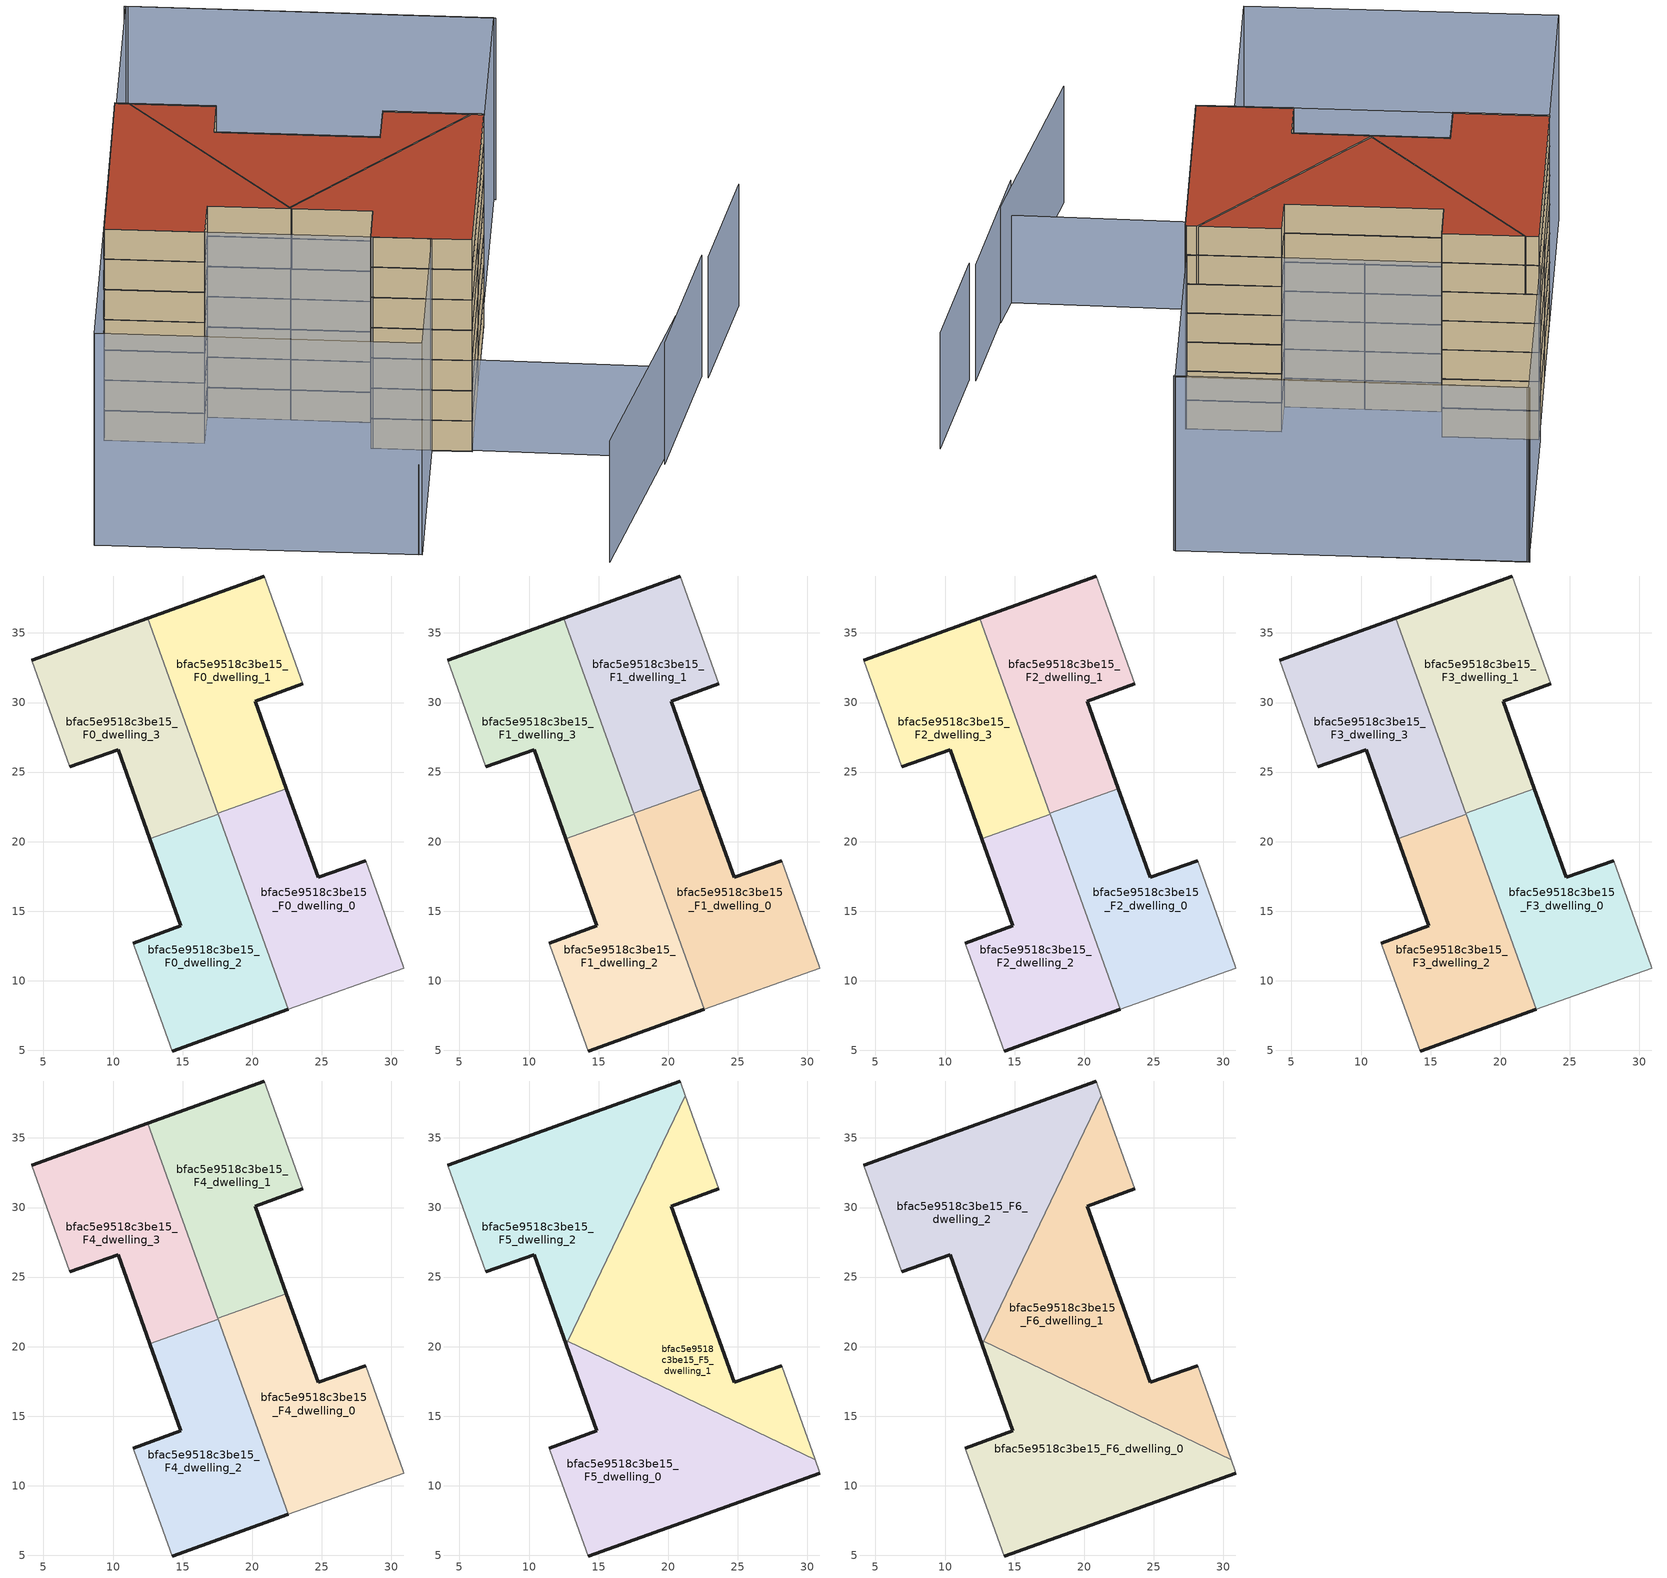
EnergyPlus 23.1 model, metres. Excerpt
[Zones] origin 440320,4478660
bfac5e9518c3be15_F0_dwelling_0
 floor ground (EU_floor_Construction): 30.9,10.92 30.88,11.05 28.16,18.62 24.75,17.43 22.47,23.82 17.53,22.05 22.59,7.94 z0
 wall outside (EU_wall_Construction): 22.47,23.82 24.75,17.43 28.16,18.62 z0:3
 wall adiabatic (EU_wall_Construction): 28.16,18.62 30.88,11.05 30.9,10.92 22.59,7.94 z0:3
 wall to bfac5e9518c3be15_F0_dwelling_1 (EU_wall_Construction): 17.53,22.05 22.47,23.82 z0:3
 wall to bfac5e9518c3be15_F0_dwelling_2 (EU_wall_Construction): 22.59,7.94 17.56,21.98 z0:3
 wall to bfac5e9518c3be15_F0_dwelling_3 (EU_wall_Construction): 17.56,21.98 17.53,22.05 z0:3
bfac5e9518c3be15_F0_dwelling_1
 floor ground (EU_floor_Construction): 22.47,23.82 20.22,30.09 23.63,31.34 20.86,39.09 12.51,36.07 17.53,22.05 z0
 wall outside (EU_wall_Construction): 12.51,36.07 20.86,39.09 / 23.63,31.34 20.22,30.09 22.47,23.82 z0:3
 wall adiabatic (EU_wall_Construction): 20.86,39.09 23.63,31.34 z0:3
 wall to bfac5e9518c3be15_F0_dwelling_3 (EU_wall_Construction): 17.53,22.05 12.51,36.07 z0:3
bfac5e9518c3be15_F0_dwelling_2
 floor ground (EU_floor_Construction): 22.59,7.94 17.56,21.99 12.64,20.22 14.87,13.94 11.47,12.7 11.54,12.48 13.1,8.13 14.27,4.96 z0
 wall outside (EU_wall_Construction): 11.47,12.7 14.87,13.94 12.64,20.22 / 22.59,7.94 14.27,4.96 z0:3
 wall adiabatic (EU_wall_Construction): 14.27,4.96 13.1,8.13 11.54,12.48 11.47,12.7 z0:3
 wall to bfac5e9518c3be15_F0_dwelling_3 (EU_wall_Construction): 12.64,20.22 17.56,21.99 z0:3
bfac5e9518c3be15_F0_dwelling_3
 floor ground (EU_floor_Construction): 17.56,21.99 12.51,36.07 4.16,33.05 6.9,25.37 10.37,26.59 12.64,20.22 z0
 wall outside (EU_wall_Construction): 12.64,20.22 10.37,26.59 6.9,25.37 / 4.16,33.05 12.51,36.07 z0:3
 wall adiabatic (EU_wall_Construction): 6.9,25.37 4.16,33.05 z0:3
bfac5e9518c3be15_F1_dwelling_0
 floor to bfac5e9518c3be15_F0_dwelling_0 (EU_floor_Construction): 30.9,10.92 30.88,11.05 28.16,18.62 24.75,17.43 22.47,23.82 17.53,22.05 22.59,7.94 z3
 wall outside (EU_wall_Construction): 22.47,23.82 24.75,17.43 28.16,18.62 z3:6
 wall adiabatic (EU_wall_Construction): 28.16,18.62 30.88,11.05 30.9,10.92 22.59,7.94 z3:6
 wall to bfac5e9518c3be15_F1_dwelling_1 (EU_wall_Construction): 17.53,22.05 22.47,23.82 z3:6
 wall to bfac5e9518c3be15_F1_dwelling_2 (EU_wall_Construction): 22.59,7.94 17.56,21.98 z3:6
 wall to bfac5e9518c3be15_F1_dwelling_3 (EU_wall_Construction): 17.56,21.98 17.53,22.05 z3:6
bfac5e9518c3be15_F1_dwelling_1
 floor to bfac5e9518c3be15_F0_dwelling_1 (EU_floor_Construction): 22.47,23.82 20.22,30.09 23.63,31.34 20.86,39.09 12.51,36.07 17.53,22.05 z3
 wall outside (EU_wall_Construction): 12.51,36.07 20.86,39.09 / 23.63,31.34 20.22,30.09 22.47,23.82 z3:6
 wall adiabatic (EU_wall_Construction): 20.86,39.09 23.63,31.34 z3:6
 wall to bfac5e9518c3be15_F1_dwelling_3 (EU_wall_Construction): 17.53,22.05 12.51,36.07 z3:6
bfac5e9518c3be15_F1_dwelling_2
 floor to bfac5e9518c3be15_F0_dwelling_2 (EU_floor_Construction): 22.59,7.94 17.56,21.99 12.64,20.22 14.87,13.94 11.47,12.7 11.54,12.48 13.1,8.13 14.27,4.96 z3
 wall outside (EU_wall_Construction): 11.47,12.7 14.87,13.94 12.64,20.22 / 22.59,7.94 14.27,4.96 z3:6
 wall adiabatic (EU_wall_Construction): 14.27,4.96 13.1,8.13 11.54,12.48 11.47,12.7 z3:6
 wall to bfac5e9518c3be15_F1_dwelling_3 (EU_wall_Construction): 12.64,20.22 17.56,21.99 z3:6
bfac5e9518c3be15_F1_dwelling_3
 floor to bfac5e9518c3be15_F0_dwelling_3 (EU_floor_Construction): 17.56,21.99 12.51,36.07 4.16,33.05 6.9,25.37 10.37,26.59 12.64,20.22 z3
 wall outside (EU_wall_Construction): 12.64,20.22 10.37,26.59 6.9,25.37 / 4.16,33.05 12.51,36.07 z3:6
 wall adiabatic (EU_wall_Construction): 6.9,25.37 4.16,33.05 z3:6
bfac5e9518c3be15_F2_dwelling_0
 floor to bfac5e9518c3be15_F1_dwelling_0 (EU_floor_Construction): 30.9,10.92 30.88,11.05 28.16,18.62 24.75,17.43 22.47,23.82 17.53,22.05 22.59,7.94 z6
 wall outside (EU_wall_Construction): 22.47,23.82 24.75,17.43 28.16,18.62 z6:9
 wall adiabatic (EU_wall_Construction): 28.16,18.62 30.88,11.05 30.9,10.92 22.59,7.94 z6:9
 wall to bfac5e9518c3be15_F2_dwelling_1 (EU_wall_Construction): 17.53,22.05 22.47,23.82 z6:9
 wall to bfac5e9518c3be15_F2_dwelling_2 (EU_wall_Construction): 22.59,7.94 17.56,21.98 z6:9
 wall to bfac5e9518c3be15_F2_dwelling_3 (EU_wall_Construction): 17.56,21.98 17.53,22.05 z6:9
bfac5e9518c3be15_F2_dwelling_1
 floor to bfac5e9518c3be15_F1_dwelling_1 (EU_floor_Construction): 22.47,23.82 20.22,30.09 23.63,31.34 20.86,39.09 12.51,36.07 17.53,22.05 z6
 wall outside (EU_wall_Construction): 12.51,36.07 20.86,39.09 / 23.63,31.34 20.22,30.09 22.47,23.82 z6:9
 wall adiabatic (EU_wall_Construction): 20.86,39.09 23.63,31.34 z6:9
 wall to bfac5e9518c3be15_F2_dwelling_3 (EU_wall_Construction): 17.53,22.05 12.51,36.07 z6:9
bfac5e9518c3be15_F2_dwelling_2
 floor to bfac5e9518c3be15_F1_dwelling_2 (EU_floor_Construction): 22.59,7.94 17.56,21.99 12.64,20.22 14.87,13.94 11.47,12.7 11.54,12.48 13.1,8.13 14.27,4.96 z6
 wall outside (EU_wall_Construction): 11.47,12.7 14.87,13.94 12.64,20.22 / 22.59,7.94 14.27,4.96 z6:9
 wall adiabatic (EU_wall_Construction): 14.27,4.96 13.1,8.13 11.54,12.48 11.47,12.7 z6:9
 wall to bfac5e9518c3be15_F2_dwelling_3 (EU_wall_Construction): 12.64,20.22 17.56,21.99 z6:9
bfac5e9518c3be15_F2_dwelling_3
 floor to bfac5e9518c3be15_F1_dwelling_3 (EU_floor_Construction): 17.56,21.99 12.51,36.07 4.16,33.05 6.9,25.37 10.37,26.59 12.64,20.22 z6
 wall outside (EU_wall_Construction): 12.64,20.22 10.37,26.59 6.9,25.37 / 4.16,33.05 12.51,36.07 z6:9
 wall adiabatic (EU_wall_Construction): 6.9,25.37 4.16,33.05 z6:9
bfac5e9518c3be15_F3_dwelling_0
 floor to bfac5e9518c3be15_F2_dwelling_0 (EU_floor_Construction): 30.9,10.92 30.88,11.05 28.16,18.62 24.75,17.43 22.47,23.82 17.53,22.05 22.59,7.94 z9
 wall outside (EU_wall_Construction): 22.47,23.82 24.75,17.43 28.16,18.62 z9:12
 wall adiabatic (EU_wall_Construction): 28.16,18.62 30.88,11.05 30.9,10.92 22.59,7.94 z9:12
 wall to bfac5e9518c3be15_F3_dwelling_1 (EU_wall_Construction): 17.53,22.05 22.47,23.82 z9:12
 wall to bfac5e9518c3be15_F3_dwelling_2 (EU_wall_Construction): 22.59,7.94 17.56,21.98 z9:12
 wall to bfac5e9518c3be15_F3_dwelling_3 (EU_wall_Construction): 17.56,21.98 17.53,22.05 z9:12
bfac5e9518c3be15_F3_dwelling_1
 floor to bfac5e9518c3be15_F2_dwelling_1 (EU_floor_Construction): 22.47,23.82 20.22,30.09 23.63,31.34 20.86,39.09 12.51,36.07 17.53,22.05 z9
 wall outside (EU_wall_Construction): 12.51,36.07 20.86,39.09 / 23.63,31.34 20.22,30.09 22.47,23.82 z9:12
 wall adiabatic (EU_wall_Construction): 20.86,39.09 23.63,31.34 z9:12
 wall to bfac5e9518c3be15_F3_dwelling_3 (EU_wall_Construction): 17.53,22.05 12.51,36.07 z9:12
bfac5e9518c3be15_F3_dwelling_2
 floor to bfac5e9518c3be15_F2_dwelling_2 (EU_floor_Construction): 22.59,7.94 17.56,21.99 12.64,20.22 14.87,13.94 11.47,12.7 11.54,12.48 13.1,8.13 14.27,4.96 z9
 wall outside (EU_wall_Construction): 11.47,12.7 14.87,13.94 12.64,20.22 / 22.59,7.94 14.27,4.96 z9:12
 wall adiabatic (EU_wall_Construction): 14.27,4.96 13.1,8.13 11.54,12.48 11.47,12.7 z9:12
 wall to bfac5e9518c3be15_F3_dwelling_3 (EU_wall_Construction): 12.64,20.22 17.56,21.99 z9:12
bfac5e9518c3be15_F3_dwelling_3
 floor to bfac5e9518c3be15_F2_dwelling_3 (EU_floor_Construction): 17.56,21.99 12.51,36.07 4.16,33.05 6.9,25.37 10.37,26.59 12.64,20.22 z9
 wall outside (EU_wall_Construction): 12.64,20.22 10.37,26.59 6.9,25.37 / 4.16,33.05 12.51,36.07 z9:12
 wall adiabatic (EU_wall_Construction): 6.9,25.37 4.16,33.05 z9:12
bfac5e9518c3be15_F4_dwelling_0
 floor to bfac5e9518c3be15_F3_dwelling_0 (EU_floor_Construction): 30.9,10.92 30.88,11.05 28.16,18.62 24.75,17.43 22.47,23.82 17.53,22.05 22.59,7.94 z12
 wall outside (EU_wall_Construction): 22.47,23.82 24.75,17.43 28.16,18.62 z12:15
 wall adiabatic (EU_wall_Construction): 28.16,18.62 30.88,11.05 30.9,10.92 22.59,7.94 z12:15
 wall to bfac5e9518c3be15_F4_dwelling_1 (EU_wall_Construction): 17.53,22.05 22.47,23.82 z12:15
 wall to bfac5e9518c3be15_F4_dwelling_2 (EU_wall_Construction): 22.59,7.94 17.56,21.98 z12:15
 wall to bfac5e9518c3be15_F4_dwelling_3 (EU_wall_Construction): 17.56,21.98 17.53,22.05 z12:15
bfac5e9518c3be15_F4_dwelling_1
 floor to bfac5e9518c3be15_F3_dwelling_1 (EU_floor_Construction): 22.47,23.82 20.22,30.09 23.63,31.34 20.86,39.09 12.51,36.07 17.53,22.05 z12
 wall outside (EU_wall_Construction): 12.51,36.07 20.86,39.09 / 23.63,31.34 20.22,30.09 22.47,23.82 z12:15
 wall adiabatic (EU_wall_Construction): 20.86,39.09 23.63,31.34 z12:15
 wall to bfac5e9518c3be15_F4_dwelling_3 (EU_wall_Construction): 17.53,22.05 12.51,36.07 z12:15
bfac5e9518c3be15_F4_dwelling_2
 floor to bfac5e9518c3be15_F3_dwelling_2 (EU_floor_Construction): 22.59,7.94 17.56,21.99 12.64,20.22 14.87,13.94 11.47,12.7 11.54,12.48 13.1,8.13 14.27,4.96 z12
 wall outside (EU_wall_Construction): 11.47,12.7 14.87,13.94 12.64,20.22 / 22.59,7.94 14.27,4.96 z12:15
 wall adiabatic (EU_wall_Construction): 14.27,4.96 13.1,8.13 11.54,12.48 11.47,12.7 z12:15
 wall to bfac5e9518c3be15_F4_dwelling_3 (EU_wall_Construction): 12.64,20.22 17.56,21.99 z12:15
bfac5e9518c3be15_F4_dwelling_3
 floor to bfac5e9518c3be15_F3_dwelling_3 (EU_floor_Construction): 17.56,21.99 12.51,36.07 4.16,33.05 6.9,25.37 10.37,26.59 12.64,20.22 z12
 wall outside (EU_wall_Construction): 12.64,20.22 10.37,26.59 6.9,25.37 / 4.16,33.05 12.51,36.07 z12:15
 wall adiabatic (EU_wall_Construction): 6.9,25.37 4.16,33.05 z12:15
 roof outside (EU_roof_Construction): 15.85,26.76 12.79,20.38 12.91,20.32 12.7,20.24 12.74,20.26 z15
bfac5e9518c3be15_F5_dwelling_0
 floor to bfac5e9518c3be15_F4_dwelling_2 (EU_floor_Construction): 22.59,7.94 19.24,17.29 12.91,20.32 12.74,20.26 12.67,20.12 14.87,13.94 11.47,12.7 11.54,12.48 13.1,8.13 14.27,4.96 z15
 floor to bfac5e9518c3be15_F4_dwelling_0 (EU_floor_Construction): 30.9,10.92 30.88,11.05 30.59,11.86 19.24,17.29 22.59,7.94 z15
 wall outside (EU_wall_Construction): 30.9,10.92 14.27,4.96 / 11.47,12.7 14.87,13.94 12.67,20.12 z15:18
 wall adiabatic (EU_wall_Construction): 14.27,4.96 13.1,8.13 11.54,12.48 11.47,12.7 / 30.59,11.86 30.88,11.05 30.9,10.92 z15:18
 wall to bfac5e9518c3be15_F5_dwelling_1 (EU_wall_Construction): 12.79,20.38 30.59,11.86 z15:18
 wall to bfac5e9518c3be15_F5_dwelling_2 (EU_wall_Construction): 12.67,20.12 12.79,20.37 z15:18
bfac5e9518c3be15_F5_dwelling_1
 floor to bfac5e9518c3be15_F4_dwelling_0 (EU_floor_Construction): 30.59,11.86 28.16,18.62 24.75,17.43 22.46,23.82 17.53,22.05 19.24,17.29 z15
 floor to bfac5e9518c3be15_F4_dwelling_1 (EU_floor_Construction): 22.46,23.82 20.22,30.09 23.63,31.34 21.24,38.02 15.85,26.76 17.53,22.05 z15
 floor to bfac5e9518c3be15_F4_dwelling_3 (EU_floor_Construction): 17.56,21.98 15.85,26.76 12.79,20.38 12.91,20.32 z15
 floor to bfac5e9518c3be15_F4_dwelling_2 (EU_floor_Construction): 19.24,17.29 17.56,21.98 12.91,20.32 z15
 wall outside (EU_wall_Construction): 23.63,31.34 20.22,30.09 24.75,17.43 28.16,18.62 z15:18
 wall adiabatic (EU_wall_Construction): 28.16,18.62 30.59,11.86 / 21.24,38.02 23.63,31.34 z15:18
 wall to bfac5e9518c3be15_F5_dwelling_2 (EU_wall_Construction): 12.79,20.38 21.24,38.02 z15:18
bfac5e9518c3be15_F5_dwelling_2
 floor to bfac5e9518c3be15_F4_dwelling_1 (EU_floor_Construction): 15.85,26.76 21.24,38.02 20.86,39.09 12.51,36.07 z15
 floor to bfac5e9518c3be15_F4_dwelling_3 (EU_floor_Construction): 12.74,20.26 15.85,26.76 12.51,36.07 4.16,33.05 6.9,25.37 10.37,26.59 12.64,20.22 z15
 wall outside (EU_wall_Construction): 4.16,33.05 20.86,39.09 / 12.67,20.12 10.37,26.59 6.9,25.37 z15:18
 wall adiabatic (EU_wall_Construction): 6.9,25.37 4.16,33.05 / 20.86,39.09 21.24,38.02 z15:18
bfac5e9518c3be15_F6_dwelling_0
 floor to bfac5e9518c3be15_F5_dwelling_0 (EU_floor_Construction): 30.9,10.92 30.88,11.05 30.59,11.86 12.79,20.38 12.67,20.12 14.87,13.94 11.47,12.7 11.54,12.48 13.1,8.13 14.27,4.96 z18
 wall outside (EU_wall_Construction): 30.9,10.92 14.27,4.96 / 11.47,12.7 14.87,13.94 12.67,20.12 z18:21
 wall adiabatic (EU_wall_Construction): 14.27,4.96 13.1,8.13 11.54,12.48 11.47,12.7 / 30.59,11.86 30.88,11.05 30.9,10.92 z18:21
 wall to bfac5e9518c3be15_F6_dwelling_1 (EU_wall_Construction): 12.79,20.38 30.59,11.86 z18:21
 wall to bfac5e9518c3be15_F6_dwelling_2 (EU_wall_Construction): 12.67,20.12 12.79,20.37 z18:21
 roof outside (EU_roof_Construction): 30.59,11.86 30.88,11.05 30.9,10.92 14.27,4.96 13.1,8.13 11.54,12.48 11.47,12.7 14.87,13.94 12.67,20.12 12.79,20.38 z21
bfac5e9518c3be15_F6_dwelling_1
 floor to bfac5e9518c3be15_F5_dwelling_1 (EU_floor_Construction): 30.59,11.86 28.16,18.62 24.75,17.43 20.22,30.09 23.63,31.34 21.24,38.02 12.79,20.38 z18
 wall outside (EU_wall_Construction): 23.63,31.34 20.22,30.09 24.75,17.43 28.16,18.62 z18:21
 wall adiabatic (EU_wall_Construction): 28.16,18.62 30.59,11.86 / 21.24,38.02 23.63,31.34 z18:21
 wall to bfac5e9518c3be15_F6_dwelling_2 (EU_wall_Construction): 12.79,20.38 21.24,38.02 z18:21
 roof outside (EU_roof_Construction): 21.24,38.02 23.63,31.34 20.22,30.09 24.75,17.43 28.16,18.62 30.59,11.86 12.79,20.38 z21
bfac5e9518c3be15_F6_dwelling_2
 floor to bfac5e9518c3be15_F5_dwelling_2 (EU_floor_Construction): 12.67,20.12 21.24,38.02 20.86,39.09 4.16,33.05 6.9,25.37 10.37,26.59 z18
 wall outside (EU_wall_Construction): 4.16,33.05 20.86,39.09 / 12.67,20.12 10.37,26.59 6.9,25.37 z18:21
 wall adiabatic (EU_wall_Construction): 6.9,25.37 4.16,33.05 / 20.86,39.09 21.24,38.02 z18:21
 roof outside (EU_roof_Construction): 20.86,39.09 21.24,38.02 12.67,20.12 10.37,26.59 6.9,25.37 4.16,33.05 z21
shading: 18.69,-10.11 31.19,-8.12 / 31.24,-8.68 41.52,-7.03 / 4.28,-11.29 22.57,-9.45 z0:12; -0.76,3.37 13.33,8.21 / 13.33,8.21 19.51,-9.8 z0:9; 4.16,33.06 13.13,8.04 / 13.13,8.04 -0.66,3.1 / -0.66,3.1 -9.63,28.12 / -9.63,28.12 4.16,33.06 z0:21; 47.61,16.85 37.61,45.25 / 47.65,17.02 30.84,11.04 / 30.84,11.04 20.83,39.16 / 20.83,39.16 37.64,45.14 / 37.64,45.14 47.65,17.02 z0:18
[Building]
EU S2 Campaign: North Axis=0; Terrain=City; Solar Distribution=FullExterior
[Site:Location]
Madrid: Latitude=40.5; Longitude=-3.5; Time Zone=1; Elevation=609
[SizingPeriod:WeatherFileDays]
AnnualSizingPeriod: Begin Month=1; Begin Day of Month=1; End Month=12; End Day of Month=31; Day of Week for Start Day=Monday; Use Weather File Daylight Saving Period=No; Use Weather File Rain and Snow Indicators=No
[MATERIAL]
EU_InternalMass_Material: Roughness=MediumRough; Thickness=0.1; Conductivity=1; Density=1800; Specific Heat=900; Thermal Absorptance=0.9; Solar Absorptance=0.7; Visible Absorptance=0.7
[MATERIAL:NOMASS] Roughness=MediumRough; Thermal Absorptance=0.9; Solar Absorptance=0.7; Visible Absorptance=0.7
Name | Thermal Resistance
EU_wall_NoMass | 0.459673
EU_roof_NoMass | 0.495815
EU_floor_NoMass | 0.788942
[CONSTRUCTION]
EU_wall_Construction: EU_wall_NoMass
EU_roof_Construction: EU_roof_NoMass
EU_floor_Construction: EU_floor_NoMass
EU_InternalMass_Construction: EU_InternalMass_Material
[ZONE] Type=1; Multiplier=1; Ceiling Height=autocalculate; Floor Area=autocalculate; Part of Total Floor Area=Yes
Name | Volume
bfac5e9518c3be15_F0_dwelling_0; bfac5e9518c3be15_F1_dwelling_0; bfac5e9518c3be15_F2_dwelling_0; bfac5e9518c3be15_F3_dwelling_0; bfac5e9518c3be15_F4_dwelling_0 | 324.18
bfac5e9518c3be15_F5_dwelling_0; bfac5e9518c3be15_F6_dwelling_0 | 432.211
bfac5e9518c3be15_F0_dwelling_1; bfac5e9518c3be15_F1_dwelling_1; bfac5e9518c3be15_F2_dwelling_1; bfac5e9518c3be15_F3_dwelling_1; bfac5e9518c3be15_F4_dwelling_1 | 324.165
bfac5e9518c3be15_F5_dwelling_1; bfac5e9518c3be15_F6_dwelling_1 | 432.279
bfac5e9518c3be15_F0_dwelling_2; bfac5e9518c3be15_F1_dwelling_2; bfac5e9518c3be15_F2_dwelling_2; bfac5e9518c3be15_F3_dwelling_2; bfac5e9518c3be15_F4_dwelling_2 | 324.193
bfac5e9518c3be15_F5_dwelling_2; bfac5e9518c3be15_F6_dwelling_2 | 432.219
bfac5e9518c3be15_F0_dwelling_3; bfac5e9518c3be15_F1_dwelling_3; bfac5e9518c3be15_F2_dwelling_3; bfac5e9518c3be15_F3_dwelling_3; bfac5e9518c3be15_F4_dwelling_3 | 324.197
[INTERNALMASS] Construction=EU_InternalMass_Construction
Name | Zone or ZoneList | Surface Area
bfac5e9518c3be15_F0_dwelling_0_EU_InternalMass | bfac5e9518c3be15_F0_dwelling_0 | 108.059
bfac5e9518c3be15_F0_dwelling_1_EU_InternalMass | bfac5e9518c3be15_F0_dwelling_1 | 108.055
bfac5e9518c3be15_F0_dwelling_2_EU_InternalMass | bfac5e9518c3be15_F0_dwelling_2 | 108.064
bfac5e9518c3be15_F0_dwelling_3_EU_InternalMass | bfac5e9518c3be15_F0_dwelling_3 | 108.064
bfac5e9518c3be15_F1_dwelling_0_EU_InternalMass | bfac5e9518c3be15_F1_dwelling_0 | 108.059
bfac5e9518c3be15_F1_dwelling_1_EU_InternalMass | bfac5e9518c3be15_F1_dwelling_1 | 108.055
bfac5e9518c3be15_F1_dwelling_2_EU_InternalMass | bfac5e9518c3be15_F1_dwelling_2 | 108.064
bfac5e9518c3be15_F1_dwelling_3_EU_InternalMass | bfac5e9518c3be15_F1_dwelling_3 | 108.064
bfac5e9518c3be15_F2_dwelling_0_EU_InternalMass | bfac5e9518c3be15_F2_dwelling_0 | 108.059
bfac5e9518c3be15_F2_dwelling_1_EU_InternalMass | bfac5e9518c3be15_F2_dwelling_1 | 108.055
bfac5e9518c3be15_F2_dwelling_2_EU_InternalMass | bfac5e9518c3be15_F2_dwelling_2 | 108.064
bfac5e9518c3be15_F2_dwelling_3_EU_InternalMass | bfac5e9518c3be15_F2_dwelling_3 | 108.064
bfac5e9518c3be15_F3_dwelling_0_EU_InternalMass | bfac5e9518c3be15_F3_dwelling_0 | 108.059
bfac5e9518c3be15_F3_dwelling_1_EU_InternalMass | bfac5e9518c3be15_F3_dwelling_1 | 108.055
bfac5e9518c3be15_F3_dwelling_2_EU_InternalMass | bfac5e9518c3be15_F3_dwelling_2 | 108.064
bfac5e9518c3be15_F3_dwelling_3_EU_InternalMass | bfac5e9518c3be15_F3_dwelling_3 | 108.064
bfac5e9518c3be15_F4_dwelling_0_EU_InternalMass | bfac5e9518c3be15_F4_dwelling_0 | 108.059
bfac5e9518c3be15_F4_dwelling_1_EU_InternalMass | bfac5e9518c3be15_F4_dwelling_1 | 108.055
bfac5e9518c3be15_F4_dwelling_2_EU_InternalMass | bfac5e9518c3be15_F4_dwelling_2 | 108.064
bfac5e9518c3be15_F4_dwelling_3_EU_InternalMass | bfac5e9518c3be15_F4_dwelling_3 | 108.064
bfac5e9518c3be15_F5_dwelling_0_EU_InternalMass | bfac5e9518c3be15_F5_dwelling_0 | 144.07
bfac5e9518c3be15_F5_dwelling_1_EU_InternalMass | bfac5e9518c3be15_F5_dwelling_1 | 144.094
bfac5e9518c3be15_F5_dwelling_2_EU_InternalMass | bfac5e9518c3be15_F5_dwelling_2 | 144.073
bfac5e9518c3be15_F6_dwelling_0_EU_InternalMass | bfac5e9518c3be15_F6_dwelling_0 | 144.07
bfac5e9518c3be15_F6_dwelling_1_EU_InternalMass | bfac5e9518c3be15_F6_dwelling_1 | 144.094
bfac5e9518c3be15_F6_dwelling_2_EU_InternalMass | bfac5e9518c3be15_F6_dwelling_2 | 144.073
[OTHEREQUIPMENT] Fuel Type=Electricity; Design Level Calculation Method=Watts/Area; Power per Zone Floor Area=1; Fraction Latent=0; Fraction Radiant=0; Fraction Lost=0; Carbon Dioxide Generation Rate=0; EndUse Subcategory=EU_Step8_InternalGains
Name | Zone or ZoneList or Space or SpaceList | Schedule
EU_Step8_InternalGain_bfac5e9518c3be15_F0_dwelling_0_f000 | bfac5e9518c3be15_F0_dwelling_0 | EU_Step8_GainSchedule_bfac5e9518c3be15_F0_dwelling_0_f000
EU_Step8_InternalGain_bfac5e9518c3be15_F0_dwelling_1_f000 | bfac5e9518c3be15_F0_dwelling_1 | EU_Step8_GainSchedule_bfac5e9518c3be15_F0_dwelling_1_f000
EU_Step8_InternalGain_bfac5e9518c3be15_F0_dwelling_2_f000 | bfac5e9518c3be15_F0_dwelling_2 | EU_Step8_GainSchedule_bfac5e9518c3be15_F0_dwelling_2_f000
EU_Step8_InternalGain_bfac5e9518c3be15_F0_dwelling_3_f000 | bfac5e9518c3be15_F0_dwelling_3 | EU_Step8_GainSchedule_bfac5e9518c3be15_F0_dwelling_3_f000
EU_Step8_InternalGain_bfac5e9518c3be15_F1_dwelling_0_f000 | bfac5e9518c3be15_F1_dwelling_0 | EU_Step8_GainSchedule_bfac5e9518c3be15_F1_dwelling_0_f000
EU_Step8_InternalGain_bfac5e9518c3be15_F1_dwelling_1_f000 | bfac5e9518c3be15_F1_dwelling_1 | EU_Step8_GainSchedule_bfac5e9518c3be15_F1_dwelling_1_f000
EU_Step8_InternalGain_bfac5e9518c3be15_F1_dwelling_2_f000 | bfac5e9518c3be15_F1_dwelling_2 | EU_Step8_GainSchedule_bfac5e9518c3be15_F1_dwelling_2_f000
EU_Step8_InternalGain_bfac5e9518c3be15_F1_dwelling_3_f000 | bfac5e9518c3be15_F1_dwelling_3 | EU_Step8_GainSchedule_bfac5e9518c3be15_F1_dwelling_3_f000
EU_Step8_InternalGain_bfac5e9518c3be15_F2_dwelling_0_f000 | bfac5e9518c3be15_F2_dwelling_0 | EU_Step8_GainSchedule_bfac5e9518c3be15_F2_dwelling_0_f000
EU_Step8_InternalGain_bfac5e9518c3be15_F2_dwelling_1_f000 | bfac5e9518c3be15_F2_dwelling_1 | EU_Step8_GainSchedule_bfac5e9518c3be15_F2_dwelling_1_f000
EU_Step8_InternalGain_bfac5e9518c3be15_F2_dwelling_2_f000 | bfac5e9518c3be15_F2_dwelling_2 | EU_Step8_GainSchedule_bfac5e9518c3be15_F2_dwelling_2_f000
EU_Step8_InternalGain_bfac5e9518c3be15_F2_dwelling_3_f000 | bfac5e9518c3be15_F2_dwelling_3 | EU_Step8_GainSchedule_bfac5e9518c3be15_F2_dwelling_3_f000
EU_Step8_InternalGain_bfac5e9518c3be15_F3_dwelling_0_f000 | bfac5e9518c3be15_F3_dwelling_0 | EU_Step8_GainSchedule_bfac5e9518c3be15_F3_dwelling_0_f000
EU_Step8_InternalGain_bfac5e9518c3be15_F3_dwelling_1_f000 | bfac5e9518c3be15_F3_dwelling_1 | EU_Step8_GainSchedule_bfac5e9518c3be15_F3_dwelling_1_f000
EU_Step8_InternalGain_bfac5e9518c3be15_F3_dwelling_2_f000 | bfac5e9518c3be15_F3_dwelling_2 | EU_Step8_GainSchedule_bfac5e9518c3be15_F3_dwelling_2_f000
EU_Step8_InternalGain_bfac5e9518c3be15_F3_dwelling_3_f000 | bfac5e9518c3be15_F3_dwelling_3 | EU_Step8_GainSchedule_bfac5e9518c3be15_F3_dwelling_3_f000
EU_Step8_InternalGain_bfac5e9518c3be15_F4_dwelling_0_f000 | bfac5e9518c3be15_F4_dwelling_0 | EU_Step8_GainSchedule_bfac5e9518c3be15_F4_dwelling_0_f000
EU_Step8_InternalGain_bfac5e9518c3be15_F4_dwelling_1_f000 | bfac5e9518c3be15_F4_dwelling_1 | EU_Step8_GainSchedule_bfac5e9518c3be15_F4_dwelling_1_f000
EU_Step8_InternalGain_bfac5e9518c3be15_F4_dwelling_2_f000 | bfac5e9518c3be15_F4_dwelling_2 | EU_Step8_GainSchedule_bfac5e9518c3be15_F4_dwelling_2_f000
EU_Step8_InternalGain_bfac5e9518c3be15_F4_dwelling_3_f000 | bfac5e9518c3be15_F4_dwelling_3 | EU_Step8_GainSchedule_bfac5e9518c3be15_F4_dwelling_3_f000
EU_Step8_InternalGain_bfac5e9518c3be15_F5_dwelling_0_f000 | bfac5e9518c3be15_F5_dwelling_0 | EU_Step8_GainSchedule_bfac5e9518c3be15_F5_dwelling_0_f000
EU_Step8_InternalGain_bfac5e9518c3be15_F5_dwelling_1_f000 | bfac5e9518c3be15_F5_dwelling_1 | EU_Step8_GainSchedule_bfac5e9518c3be15_F5_dwelling_1_f000
EU_Step8_InternalGain_bfac5e9518c3be15_F5_dwelling_2_f000 | bfac5e9518c3be15_F5_dwelling_2 | EU_Step8_GainSchedule_bfac5e9518c3be15_F5_dwelling_2_f000
EU_Step8_InternalGain_bfac5e9518c3be15_F6_dwelling_0_f000 | bfac5e9518c3be15_F6_dwelling_0 | EU_Step8_GainSchedule_bfac5e9518c3be15_F6_dwelling_0_f000
EU_Step8_InternalGain_bfac5e9518c3be15_F6_dwelling_1_f000 | bfac5e9518c3be15_F6_dwelling_1 | EU_Step8_GainSchedule_bfac5e9518c3be15_F6_dwelling_1_f000
EU_Step8_InternalGain_bfac5e9518c3be15_F6_dwelling_2_f000 | bfac5e9518c3be15_F6_dwelling_2 | EU_Step8_GainSchedule_bfac5e9518c3be15_F6_dwelling_2_f000
[ZONEVENTILATION:DESIGNFLOWRATE] Schedule=EU_AlwaysOn; Design Flow Rate Calculation Method=AirChanges/Hour; Air Changes per Hour=0.719161; Ventilation Type=Natural; Fan Pressure Rise=0; Fan Total Efficiency=1; Constant Term Coefficient=1; Temperature Term Coefficient=0; Velocity Term Coefficient=0; Velocity Squared Term Coefficient=0; Minimum Indoor Temperature=-100; Maximum Indoor Temperature=100; Delta Temperature=-100; Minimum Outdoor Temperature=-100; Maximum Outdoor Temperature=100; Maximum Wind Speed=40
Name | Zone or ZoneList or Space or SpaceList
EU_ConstantAir_bfac5e9518c3be15_F0_dwelling_0 | bfac5e9518c3be15_F0_dwelling_0
EU_ConstantAir_bfac5e9518c3be15_F0_dwelling_1 | bfac5e9518c3be15_F0_dwelling_1
EU_ConstantAir_bfac5e9518c3be15_F0_dwelling_2 | bfac5e9518c3be15_F0_dwelling_2
EU_ConstantAir_bfac5e9518c3be15_F0_dwelling_3 | bfac5e9518c3be15_F0_dwelling_3
EU_ConstantAir_bfac5e9518c3be15_F1_dwelling_0 | bfac5e9518c3be15_F1_dwelling_0
EU_ConstantAir_bfac5e9518c3be15_F1_dwelling_1 | bfac5e9518c3be15_F1_dwelling_1
EU_ConstantAir_bfac5e9518c3be15_F1_dwelling_2 | bfac5e9518c3be15_F1_dwelling_2
EU_ConstantAir_bfac5e9518c3be15_F1_dwelling_3 | bfac5e9518c3be15_F1_dwelling_3
EU_ConstantAir_bfac5e9518c3be15_F2_dwelling_0 | bfac5e9518c3be15_F2_dwelling_0
EU_ConstantAir_bfac5e9518c3be15_F2_dwelling_1 | bfac5e9518c3be15_F2_dwelling_1
EU_ConstantAir_bfac5e9518c3be15_F2_dwelling_2 | bfac5e9518c3be15_F2_dwelling_2
EU_ConstantAir_bfac5e9518c3be15_F2_dwelling_3 | bfac5e9518c3be15_F2_dwelling_3
EU_ConstantAir_bfac5e9518c3be15_F3_dwelling_0 | bfac5e9518c3be15_F3_dwelling_0
EU_ConstantAir_bfac5e9518c3be15_F3_dwelling_1 | bfac5e9518c3be15_F3_dwelling_1
EU_ConstantAir_bfac5e9518c3be15_F3_dwelling_2 | bfac5e9518c3be15_F3_dwelling_2
EU_ConstantAir_bfac5e9518c3be15_F3_dwelling_3 | bfac5e9518c3be15_F3_dwelling_3
EU_ConstantAir_bfac5e9518c3be15_F4_dwelling_0 | bfac5e9518c3be15_F4_dwelling_0
EU_ConstantAir_bfac5e9518c3be15_F4_dwelling_1 | bfac5e9518c3be15_F4_dwelling_1
EU_ConstantAir_bfac5e9518c3be15_F4_dwelling_2 | bfac5e9518c3be15_F4_dwelling_2
EU_ConstantAir_bfac5e9518c3be15_F4_dwelling_3 | bfac5e9518c3be15_F4_dwelling_3
EU_ConstantAir_bfac5e9518c3be15_F5_dwelling_0 | bfac5e9518c3be15_F5_dwelling_0
EU_ConstantAir_bfac5e9518c3be15_F5_dwelling_1 | bfac5e9518c3be15_F5_dwelling_1
EU_ConstantAir_bfac5e9518c3be15_F5_dwelling_2 | bfac5e9518c3be15_F5_dwelling_2
EU_ConstantAir_bfac5e9518c3be15_F6_dwelling_0 | bfac5e9518c3be15_F6_dwelling_0
EU_ConstantAir_bfac5e9518c3be15_F6_dwelling_1 | bfac5e9518c3be15_F6_dwelling_1
EU_ConstantAir_bfac5e9518c3be15_F6_dwelling_2 | bfac5e9518c3be15_F6_dwelling_2
[HVACTEMPLATE:THERMOSTAT] Constant Heating Setpoint=20; Constant Cooling Setpoint=50
EU_HeatOnly_bfac5e9518c3be15_F0_dwelling_0; EU_HeatOnly_bfac5e9518c3be15_F0_dwelling_1; EU_HeatOnly_bfac5e9518c3be15_F0_dwelling_2; EU_HeatOnly_bfac5e9518c3be15_F0_dwelling_3; EU_HeatOnly_bfac5e9518c3be15_F1_dwelling_0; EU_HeatOnly_bfac5e9518c3be15_F1_dwelling_1; EU_HeatOnly_bfac5e9518c3be15_F1_dwelling_2; EU_HeatOnly_bfac5e9518c3be15_F1_dwelling_3; EU_HeatOnly_bfac5e9518c3be15_F2_dwelling_0; EU_HeatOnly_bfac5e9518c3be15_F2_dwelling_1; EU_HeatOnly_bfac5e9518c3be15_F2_dwelling_2; EU_HeatOnly_bfac5e9518c3be15_F2_dwelling_3; EU_HeatOnly_bfac5e9518c3be15_F3_dwelling_0; EU_HeatOnly_bfac5e9518c3be15_F3_dwelling_1; EU_HeatOnly_bfac5e9518c3be15_F3_dwelling_2; EU_HeatOnly_bfac5e9518c3be15_F3_dwelling_3; EU_HeatOnly_bfac5e9518c3be15_F4_dwelling_0; EU_HeatOnly_bfac5e9518c3be15_F4_dwelling_1; EU_HeatOnly_bfac5e9518c3be15_F4_dwelling_2; EU_HeatOnly_bfac5e9518c3be15_F4_dwelling_3; EU_HeatOnly_bfac5e9518c3be15_F5_dwelling_0; EU_HeatOnly_bfac5e9518c3be15_F5_dwelling_1; EU_HeatOnly_bfac5e9518c3be15_F5_dwelling_2; EU_HeatOnly_bfac5e9518c3be15_F6_dwelling_0; EU_HeatOnly_bfac5e9518c3be15_F6_dwelling_1; EU_HeatOnly_bfac5e9518c3be15_F6_dwelling_2
[HVACTEMPLATE:ZONE:IDEALLOADSAIRSYSTEM] System Availability Schedule=EU_AlwaysOn; Maximum Heating Supply Air Temperature=50; Minimum Cooling Supply Air Temperature=13; Maximum Heating Supply Air Humidity Ratio=0.0156; Minimum Cooling Supply Air Humidity Ratio=0.0077; Heating Limit=NoLimit; Cooling Limit=NoLimit; Heating Availability Schedule=EU_AlwaysOn; Cooling Availability Schedule=EU_CoolingOff; Dehumidification Control Type=ConstantSensibleHeatRatio; Cooling Sensible Heat Ratio=0.7; Dehumidification Setpoint=60; Humidification Control Type=None; Humidification Setpoint=30; Outdoor Air Method=None; Outdoor Air Flow Rate per Person=0.00944; Outdoor Air Flow Rate per Zone Floor Area=0; Outdoor Air Flow Rate per Zone=0; Demand Controlled Ventilation Type=None; Outdoor Air Economizer Type=NoEconomizer; Heat Recovery Type=None; Sensible Heat Recovery Effectiveness=0.7; Latent Heat Recovery Effectiveness=0.65
Name | Template Thermostat
bfac5e9518c3be15_F0_dwelling_0 | EU_HeatOnly_bfac5e9518c3be15_F0_dwelling_0
bfac5e9518c3be15_F0_dwelling_1 | EU_HeatOnly_bfac5e9518c3be15_F0_dwelling_1
bfac5e9518c3be15_F0_dwelling_2 | EU_HeatOnly_bfac5e9518c3be15_F0_dwelling_2
bfac5e9518c3be15_F0_dwelling_3 | EU_HeatOnly_bfac5e9518c3be15_F0_dwelling_3
bfac5e9518c3be15_F1_dwelling_0 | EU_HeatOnly_bfac5e9518c3be15_F1_dwelling_0
bfac5e9518c3be15_F1_dwelling_1 | EU_HeatOnly_bfac5e9518c3be15_F1_dwelling_1
bfac5e9518c3be15_F1_dwelling_2 | EU_HeatOnly_bfac5e9518c3be15_F1_dwelling_2
bfac5e9518c3be15_F1_dwelling_3 | EU_HeatOnly_bfac5e9518c3be15_F1_dwelling_3
bfac5e9518c3be15_F2_dwelling_0 | EU_HeatOnly_bfac5e9518c3be15_F2_dwelling_0
bfac5e9518c3be15_F2_dwelling_1 | EU_HeatOnly_bfac5e9518c3be15_F2_dwelling_1
bfac5e9518c3be15_F2_dwelling_2 | EU_HeatOnly_bfac5e9518c3be15_F2_dwelling_2
bfac5e9518c3be15_F2_dwelling_3 | EU_HeatOnly_bfac5e9518c3be15_F2_dwelling_3
bfac5e9518c3be15_F3_dwelling_0 | EU_HeatOnly_bfac5e9518c3be15_F3_dwelling_0
bfac5e9518c3be15_F3_dwelling_1 | EU_HeatOnly_bfac5e9518c3be15_F3_dwelling_1
bfac5e9518c3be15_F3_dwelling_2 | EU_HeatOnly_bfac5e9518c3be15_F3_dwelling_2
bfac5e9518c3be15_F3_dwelling_3 | EU_HeatOnly_bfac5e9518c3be15_F3_dwelling_3
bfac5e9518c3be15_F4_dwelling_0 | EU_HeatOnly_bfac5e9518c3be15_F4_dwelling_0
bfac5e9518c3be15_F4_dwelling_1 | EU_HeatOnly_bfac5e9518c3be15_F4_dwelling_1
bfac5e9518c3be15_F4_dwelling_2 | EU_HeatOnly_bfac5e9518c3be15_F4_dwelling_2
bfac5e9518c3be15_F4_dwelling_3 | EU_HeatOnly_bfac5e9518c3be15_F4_dwelling_3
bfac5e9518c3be15_F5_dwelling_0 | EU_HeatOnly_bfac5e9518c3be15_F5_dwelling_0
bfac5e9518c3be15_F5_dwelling_1 | EU_HeatOnly_bfac5e9518c3be15_F5_dwelling_1
bfac5e9518c3be15_F5_dwelling_2 | EU_HeatOnly_bfac5e9518c3be15_F5_dwelling_2
bfac5e9518c3be15_F6_dwelling_0 | EU_HeatOnly_bfac5e9518c3be15_F6_dwelling_0
bfac5e9518c3be15_F6_dwelling_1 | EU_HeatOnly_bfac5e9518c3be15_F6_dwelling_1
bfac5e9518c3be15_F6_dwelling_2 | EU_HeatOnly_bfac5e9518c3be15_F6_dwelling_2
[SIZING:ZONE] Zone Cooling Design Supply Air Temperature Input Method=SupplyAirTemperature; Zone Cooling Design Supply Air Temperature=13; Zone Heating Design Supply Air Temperature Input Method=SupplyAirTemperature; Zone Heating Design Supply Air Temperature=50; Zone Cooling Design Supply Air Humidity Ratio=0.008; Zone Heating Design Supply Air Humidity Ratio=0.008; Cooling Design Air Flow Method=DesignDay; Cooling Design Air Flow Rate=0; Cooling Minimum Air Flow per Zone Floor Area=0.000762; Cooling Minimum Air Flow=0; Cooling Minimum Air Flow Fraction=0.2; Heating Design Air Flow Method=DesignDay; Heating Design Air Flow Rate=0; Heating Maximum Air Flow per Zone Floor Area=0.002032; Heating Maximum Air Flow=0.141576; Heating Maximum Air Flow Fraction=0.3; Account for Dedicated Outdoor Air System=No; Dedicated Outdoor Air System Control Strategy=NeutralSupplyAir; Dedicated Outdoor Air Low Setpoint Temperature for Design=autosize; Dedicated Outdoor Air High Setpoint Temperature for Design=autosize; Zone Load Sizing Method=Sensible Load Only No Latent Load; Zone Latent Cooling Design Supply Air Humidity Ratio Input Method=HumidityRatioDifference; Zone Cooling Design Supply Air Humidity Ratio Difference=0.005; Zone Latent Heating Design Supply Air Humidity Ratio Input Method=HumidityRatioDifference; Zone Humidification Design Supply Air Humidity Ratio Difference=0.005
bfac5e9518c3be15_F0_dwelling_0; bfac5e9518c3be15_F0_dwelling_1; bfac5e9518c3be15_F0_dwelling_2; bfac5e9518c3be15_F0_dwelling_3; bfac5e9518c3be15_F1_dwelling_0; bfac5e9518c3be15_F1_dwelling_1; bfac5e9518c3be15_F1_dwelling_2; bfac5e9518c3be15_F1_dwelling_3; bfac5e9518c3be15_F2_dwelling_0; bfac5e9518c3be15_F2_dwelling_1; bfac5e9518c3be15_F2_dwelling_2; bfac5e9518c3be15_F2_dwelling_3; bfac5e9518c3be15_F3_dwelling_0; bfac5e9518c3be15_F3_dwelling_1; bfac5e9518c3be15_F3_dwelling_2; bfac5e9518c3be15_F3_dwelling_3; bfac5e9518c3be15_F4_dwelling_0; bfac5e9518c3be15_F4_dwelling_1; bfac5e9518c3be15_F4_dwelling_2; bfac5e9518c3be15_F4_dwelling_3; bfac5e9518c3be15_F5_dwelling_0; bfac5e9518c3be15_F5_dwelling_1; bfac5e9518c3be15_F5_dwelling_2; bfac5e9518c3be15_F6_dwelling_0; bfac5e9518c3be15_F6_dwelling_1; bfac5e9518c3be15_F6_dwelling_2
[SCHEDULE:CONSTANT]
Name | Hourly Value
EU_AlwaysOn | 1
EU_CoolingOff | 0
[SCHEDULE:FILE] Column Number=1; Rows to Skip at Top=0; Number of Hours of Data=8760; Column Separator=Comma; Interpolate to Timestep=No; Minutes per Item=60; Adjust Schedule for Daylight Savings=Yes
Name | File
EU_Step8_GainSchedule_bfac5e9518c3be15_F0_dwelling_0_f000 | ../../schedules/bfac5e9518c3be15/bfac5e9518c3be15_F0_dwelling_0_f000_gain.csv
EU_Step8_GainSchedule_bfac5e9518c3be15_F0_dwelling_1_f000 | ../../schedules/bfac5e9518c3be15/bfac5e9518c3be15_F0_dwelling_1_f000_gain.csv
EU_Step8_GainSchedule_bfac5e9518c3be15_F0_dwelling_2_f000 | ../../schedules/bfac5e9518c3be15/bfac5e9518c3be15_F0_dwelling_2_f000_gain.csv
EU_Step8_GainSchedule_bfac5e9518c3be15_F0_dwelling_3_f000 | ../../schedules/bfac5e9518c3be15/bfac5e9518c3be15_F0_dwelling_3_f000_gain.csv
EU_Step8_GainSchedule_bfac5e9518c3be15_F1_dwelling_0_f000 | ../../schedules/bfac5e9518c3be15/bfac5e9518c3be15_F1_dwelling_0_f000_gain.csv
EU_Step8_GainSchedule_bfac5e9518c3be15_F1_dwelling_1_f000 | ../../schedules/bfac5e9518c3be15/bfac5e9518c3be15_F1_dwelling_1_f000_gain.csv
EU_Step8_GainSchedule_bfac5e9518c3be15_F1_dwelling_2_f000 | ../../schedules/bfac5e9518c3be15/bfac5e9518c3be15_F1_dwelling_2_f000_gain.csv
EU_Step8_GainSchedule_bfac5e9518c3be15_F1_dwelling_3_f000 | ../../schedules/bfac5e9518c3be15/bfac5e9518c3be15_F1_dwelling_3_f000_gain.csv
EU_Step8_GainSchedule_bfac5e9518c3be15_F2_dwelling_0_f000 | ../../schedules/bfac5e9518c3be15/bfac5e9518c3be15_F2_dwelling_0_f000_gain.csv
EU_Step8_GainSchedule_bfac5e9518c3be15_F2_dwelling_1_f000 | ../../schedules/bfac5e9518c3be15/bfac5e9518c3be15_F2_dwelling_1_f000_gain.csv
EU_Step8_GainSchedule_bfac5e9518c3be15_F2_dwelling_2_f000 | ../../schedules/bfac5e9518c3be15/bfac5e9518c3be15_F2_dwelling_2_f000_gain.csv
EU_Step8_GainSchedule_bfac5e9518c3be15_F2_dwelling_3_f000 | ../../schedules/bfac5e9518c3be15/bfac5e9518c3be15_F2_dwelling_3_f000_gain.csv
EU_Step8_GainSchedule_bfac5e9518c3be15_F3_dwelling_0_f000 | ../../schedules/bfac5e9518c3be15/bfac5e9518c3be15_F3_dwelling_0_f000_gain.csv
EU_Step8_GainSchedule_bfac5e9518c3be15_F3_dwelling_1_f000 | ../../schedules/bfac5e9518c3be15/bfac5e9518c3be15_F3_dwelling_1_f000_gain.csv
EU_Step8_GainSchedule_bfac5e9518c3be15_F3_dwelling_2_f000 | ../../schedules/bfac5e9518c3be15/bfac5e9518c3be15_F3_dwelling_2_f000_gain.csv
EU_Step8_GainSchedule_bfac5e9518c3be15_F3_dwelling_3_f000 | ../../schedules/bfac5e9518c3be15/bfac5e9518c3be15_F3_dwelling_3_f000_gain.csv
EU_Step8_GainSchedule_bfac5e9518c3be15_F4_dwelling_0_f000 | ../../schedules/bfac5e9518c3be15/bfac5e9518c3be15_F4_dwelling_0_f000_gain.csv
EU_Step8_GainSchedule_bfac5e9518c3be15_F4_dwelling_1_f000 | ../../schedules/bfac5e9518c3be15/bfac5e9518c3be15_F4_dwelling_1_f000_gain.csv
EU_Step8_GainSchedule_bfac5e9518c3be15_F4_dwelling_2_f000 | ../../schedules/bfac5e9518c3be15/bfac5e9518c3be15_F4_dwelling_2_f000_gain.csv
EU_Step8_GainSchedule_bfac5e9518c3be15_F4_dwelling_3_f000 | ../../schedules/bfac5e9518c3be15/bfac5e9518c3be15_F4_dwelling_3_f000_gain.csv
EU_Step8_GainSchedule_bfac5e9518c3be15_F5_dwelling_0_f000 | ../../schedules/bfac5e9518c3be15/bfac5e9518c3be15_F5_dwelling_0_f000_gain.csv
EU_Step8_GainSchedule_bfac5e9518c3be15_F5_dwelling_1_f000 | ../../schedules/bfac5e9518c3be15/bfac5e9518c3be15_F5_dwelling_1_f000_gain.csv
EU_Step8_GainSchedule_bfac5e9518c3be15_F5_dwelling_2_f000 | ../../schedules/bfac5e9518c3be15/bfac5e9518c3be15_F5_dwelling_2_f000_gain.csv
EU_Step8_GainSchedule_bfac5e9518c3be15_F6_dwelling_0_f000 | ../../schedules/bfac5e9518c3be15/bfac5e9518c3be15_F6_dwelling_0_f000_gain.csv
EU_Step8_GainSchedule_bfac5e9518c3be15_F6_dwelling_1_f000 | ../../schedules/bfac5e9518c3be15/bfac5e9518c3be15_F6_dwelling_1_f000_gain.csv
EU_Step8_GainSchedule_bfac5e9518c3be15_F6_dwelling_2_f000 | ../../schedules/bfac5e9518c3be15/bfac5e9518c3be15_F6_dwelling_2_f000_gain.csv
